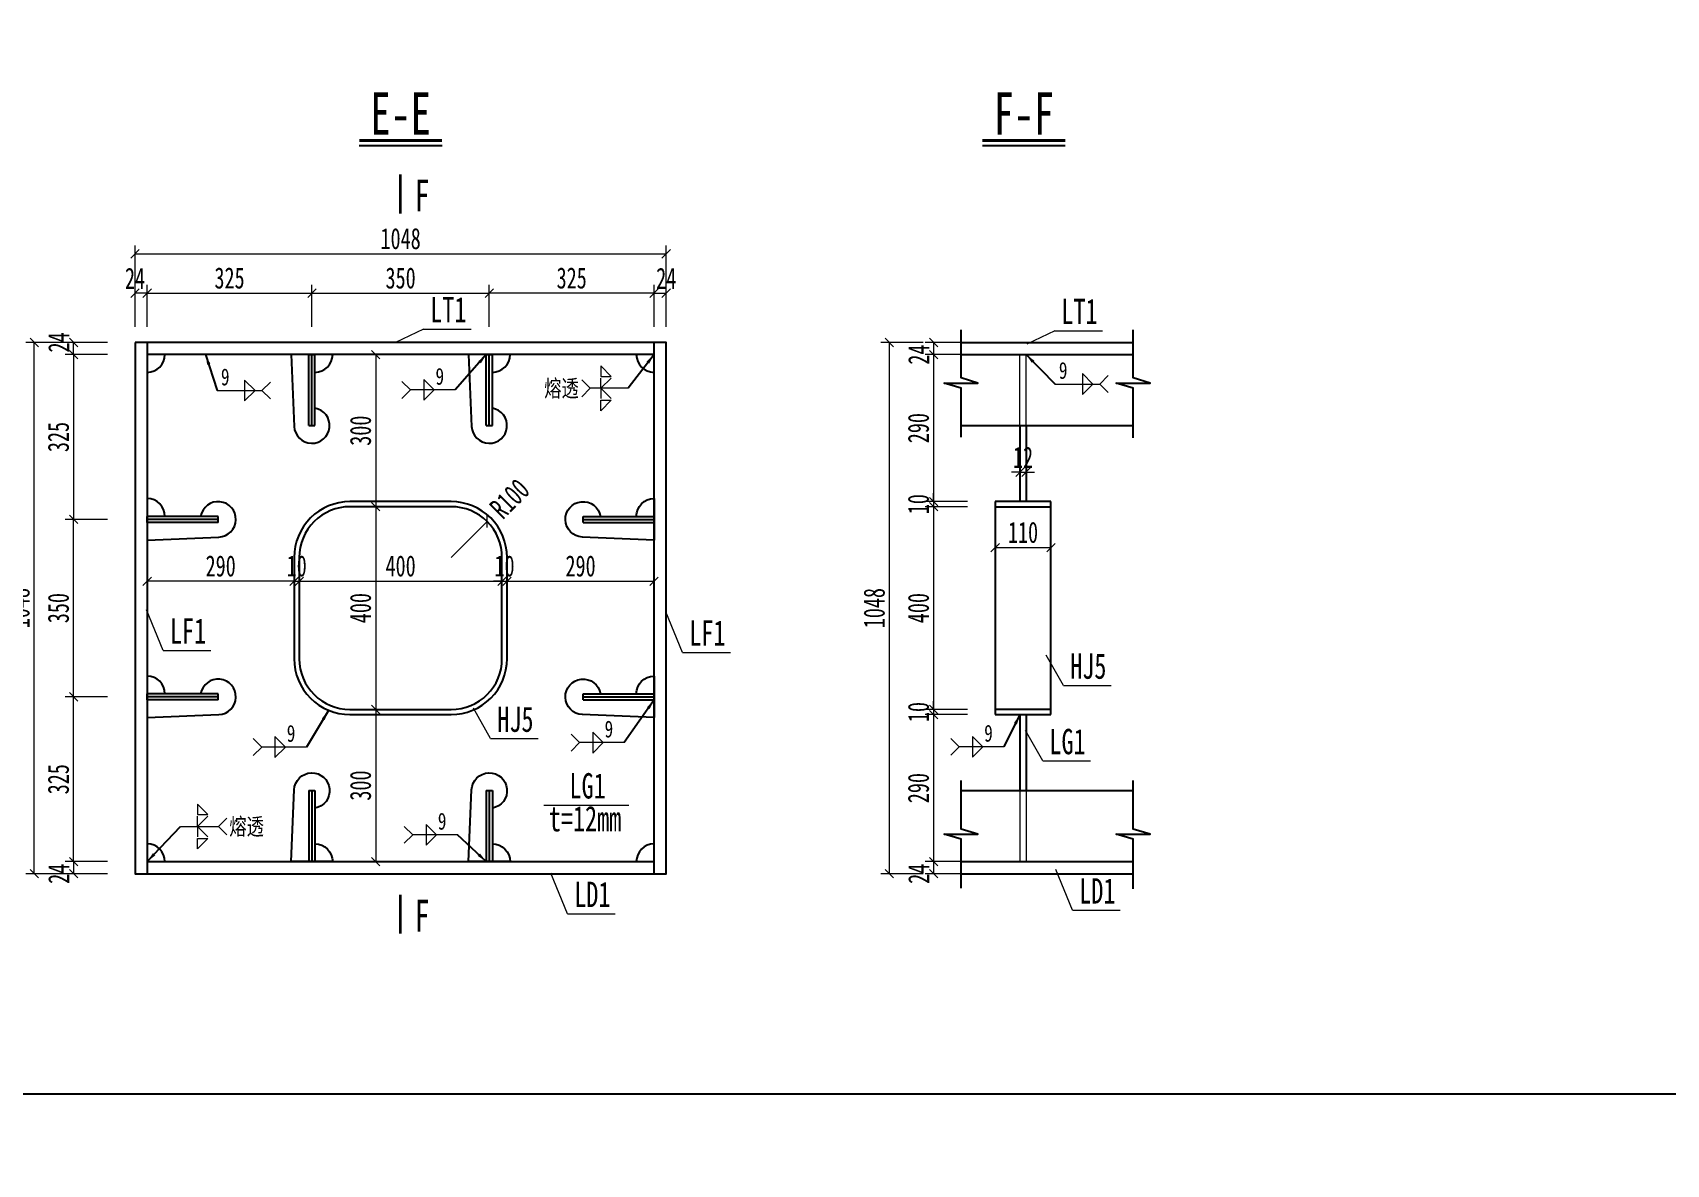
# Model space of a CAD drawing. Header units: millimetres. Extents: x -60009 to 63758, y -2164 to 95433.
# Drawn here: x 8964 to 12187, y 30159 to 32391 of the extents above; entities that cross this region are included whole.
import ezdxf
from ezdxf.enums import TextEntityAlignment as Align

# ---------------------------------------------------------------- set-up
doc = ezdxf.new("R2010")
doc.units = ezdxf.units.MM
doc.linetypes.add('DASHED', pattern=[0.75, 0.5, -0.25])
doc.layers.get('Defpoints').update_dxf_attribs({"color": 8})
for name, color, linetype, lineweight in [('Dim', 4, 'Continuous', 15), ('文字', 7, 'Continuous', 15), ('标注线及字体', 2, 'Continuous', 15), ('粗线', 3, 'Continuous', 35), ('细实线', 4, 'Continuous', 15), ('虚线', 7, 'DASHED', 15), ('钢板粗线', 1, 'Continuous', 25)]:
    doc.layers.add(name, color=color, linetype=linetype, lineweight=lineweight)
doc.layers.add('Text', color=4, linetype='Continuous')
doc.styles.add('111', font='仿宋_GB2312.TTF', dxfattribs={"width": 0.7})
doc.styles.add('BM_Dim', font='仿宋_GB2312.TTF', dxfattribs={"width": 0.85})
doc.styles.add('SMEDI', font='仿宋_GB2312.TTF', dxfattribs={"width": 0.75})
doc.styles.get("Standard").update_dxf_attribs({"font": '仿宋_GB2312.TTF'})
doc.dimstyles.new('200', dxfattribs={"dimscale": 0, "dimtxt": 2.5, "dimasz": 1, "dimexe": 1, "dimexo": 1, "dimgap": 0.6, "dimtad": 1, "dimdec": 0, "dimdsep": 46, "dimtxsty": '111', "dimblk": 'OBLIQUE', "dimcen": 0, "dimclrd": 4, "dimclre": 4, "dimclrt": 4, "dimadec": 1, "dimazin": 2, "dimtfac": 1, "dimtdec": 0, "dimtix": 1, "dimtmove": 2, "dimatfit": 3, "dimfxl": 4, "dimfxlon": 1, "dimtolj": 1, "dimlwd": -1, "dimlwe": -1, "dimarcsym": 0})
doc.dimstyles.new('MSteel_1.0_1.0', dxfattribs={"dimtxt": 3, "dimasz": 1.2, "dimexe": 1, "dimexo": 1, "dimgap": 1, "dimtad": 3, "dimtoh": 1, "dimdec": 0, "dimzin": 0, "dimdsep": 46, "dimtxsty": 'Standard', "dimblk": 'ARCHTICK', "dimcen": 0.09, "dimclrd": 3, "dimclre": 3, "dimadec": 0, "dimazin": 0, "dimtfac": 1, "dimtdec": 4, "dimtofl": 0, "dimtmove": 0, "dimatfit": 3, "dimfxl": 1, "dimtolj": 1, "dimtzin": 0, "dimarcsym": 0})

# ---------------------------------------------------------------- blocks, each defined once
blk = doc.blocks.new('_Oblique')
at = {"color": 0, "linetype": 'ByBlock', "lineweight": -2}
blk.add_line((-0.5, -0.5), (0.5, 0.5), dxfattribs=at)
blk = doc.blocks.new('*D271')
at = {"layer": 'Defpoints', "color": 0, "transparency": 16777216}
for p in [(21100.9, 67033.4), (21986.2, 67032), (21099.3, 66017.4), (21984.6, 66032), (21099.2, 65919.6)]:
    blk.add_point(p, dxfattribs=at)
at = {"layer": '细实线', "color": 4, "transparency": 16777216}
for p, q in [((21099.2, 65986.3), (21099.1, 65903)), ((21984.6, 65984.9), (21984.4, 65901.5))]:
    blk.add_line(p, q, dxfattribs=at)
blk.add_arc((-34515894092.1, -21492456430780), 21492484212182.8, 89.907985640573, 89.907985642933, dxfattribs=at)
at = {"layer": '细实线', "color": 4, "transparency": 16777216, "xscale": 16.66666666666666, "yscale": 16.66666666666666, "zscale": 16.66666666666666}
for p, rotation in [((21099.1, 65919.6), 179.9079856429328), ((21984.4, 65918.2), 359.9079856405726)]:
    blk.add_blockref('_Oblique', p, dxfattribs=dict(at, rotation=rotation))
at = {"layer": '细实线', "color": 4, "transparency": 16777216, "insert": (21541.8, 65948.7), "char_height": 41.67, "attachment_point": 5, "rotation": 359.908, "style": '111'}
blk.add_mtext('885', dxfattribs=at)
blk = doc.blocks.new('*D273')
at = {"layer": 'Defpoints', "color": 0, "transparency": 16777216}
for p in [(21101.2, 67117), (21100.9, 67033.4), (21986.2, 67032), (21099.3, 66017.4), (21984.6, 66032)]:
    blk.add_point(p, dxfattribs=at)
at = {"layer": '细实线', "color": 4, "transparency": 16777216}
for p, q in [((21100.9, 67050.4), (21101.1, 67133.7)), ((21986.3, 67049), (21986.4, 67132.3))]:
    blk.add_line(p, q, dxfattribs=at)
blk.add_arc((-34515894092.1, -21492456430780), 21492484213380.2, 89.907985640573, 89.907985642933, dxfattribs=at)
at = {"layer": '细实线', "color": 4, "transparency": 16777216, "xscale": 16.66666666666666, "yscale": 16.66666666666666, "zscale": 16.66666666666666}
for p, rotation in [((21101.1, 67117), 179.9079856429328), ((21986.4, 67115.6), 359.9079856405726)]:
    blk.add_blockref('_Oblique', p, dxfattribs=dict(at, rotation=rotation))
at = {"layer": '细实线', "color": 4, "transparency": 16777216, "insert": (21543.8, 67146.2), "char_height": 41.67, "attachment_point": 5, "rotation": 359.908, "style": '111'}
blk.add_mtext('885', dxfattribs=at)
blk = doc.blocks.new('12-140加劲 有焊孔')
at = {"layer": '钢板粗线'}
for p, q in [((41, 0), (35, 141.5)), ((-41, 0), (41, 0))]:
    blk.add_line(p, q, dxfattribs=at)
for centre, start, end in [((0, 140), 2.441, 260.1291), ((-6, 0), 90, 180)]:
    blk.add_arc(centre, 35, start, end, dxfattribs=at)
blk = doc.blocks.new('12-140加劲 无焊孔')
at = {"layer": 'Defpoints'}
blk.add_line((0, -140), (0, 0), dxfattribs=at)
at = {"layer": '钢板粗线'}
for p, q in [((-6, 0), (6, 0)), ((-6, -140), (-6, 0)), ((6, -140), (6, 0)), ((-6, -140), (6, -140))]:
    blk.add_line(p, q, dxfattribs=at)
blk = doc.blocks.new('*D871')
at = {"layer": 'Defpoints', "color": 0}
for p in [(9514.9, 31877.1), (9189.9, 31756), (9514.9, 31756)]:
    blk.add_point(p, dxfattribs=at)
at = {"layer": '细实线', "color": 4}
for p, q in [((9189.9, 31810.5), (9189.9, 31893.8)), ((9189.9, 31877.1), (9514.9, 31877.1)), ((9514.9, 31810.5), (9514.9, 31893.8))]:
    blk.add_line(p, q, dxfattribs=at)
at = {"layer": '细实线', "color": 4, "xscale": 16.66666666666666, "yscale": 16.66666666666666, "zscale": 16.66666666666666, "rotation": 180}
blk.add_blockref('_Oblique', (9189.9, 31877.1), dxfattribs=at)
at = {"layer": '细实线', "color": 4, "xscale": 16.66666666666666, "yscale": 16.66666666666666, "zscale": 16.66666666666666}
blk.add_blockref('_Oblique', (9514.9, 31877.1), dxfattribs=at)
at = {"layer": '细实线', "color": 4, "insert": (9352.4, 31906.9), "char_height": 41.67, "attachment_point": 5, "style": '111'}
blk.add_mtext('\\A1;325', dxfattribs=at)
blk = doc.blocks.new('*D872')
at = {"layer": 'Defpoints', "color": 0}
for p in [(9864.9, 31877.1), (9514.9, 31756), (9864.9, 31756)]:
    blk.add_point(p, dxfattribs=at)
at = {"layer": '细实线', "color": 4}
for p, q in [((9514.9, 31810.5), (9514.9, 31893.8)), ((9514.9, 31877.1), (9864.9, 31877.1)), ((9864.9, 31810.5), (9864.9, 31893.8))]:
    blk.add_line(p, q, dxfattribs=at)
at = {"layer": '细实线', "color": 4, "xscale": 16.66666666666666, "yscale": 16.66666666666666, "zscale": 16.66666666666666, "rotation": 180}
blk.add_blockref('_Oblique', (9514.9, 31877.1), dxfattribs=at)
at = {"layer": '细实线', "color": 4, "xscale": 16.66666666666666, "yscale": 16.66666666666666, "zscale": 16.66666666666666}
blk.add_blockref('_Oblique', (9864.9, 31877.1), dxfattribs=at)
at = {"layer": '细实线', "color": 4, "insert": (9689.9, 31906.9), "char_height": 41.67, "attachment_point": 5, "style": '111'}
blk.add_mtext('\\A1;350', dxfattribs=at)
blk = doc.blocks.new('*D873')
at = {"layer": 'Defpoints', "color": 0}
for p in [(9864.9, 31877.1), (9864.9, 31756), (10189.9, 31756)]:
    blk.add_point(p, dxfattribs=at)
at = {"layer": '细实线', "color": 4}
for p, q in [((9864.9, 31810.5), (9864.9, 31893.8)), ((10189.9, 31877.1), (9864.9, 31877.1)), ((10189.9, 31810.5), (10189.9, 31893.8))]:
    blk.add_line(p, q, dxfattribs=at)
at = {"layer": '细实线', "color": 4, "xscale": 16.66666666666666, "yscale": 16.66666666666666, "zscale": 16.66666666666666, "rotation": 180}
blk.add_blockref('_Oblique', (9864.9, 31877.1), dxfattribs=at)
at = {"layer": '细实线', "color": 4, "xscale": 16.66666666666666, "yscale": 16.66666666666666, "zscale": 16.66666666666666}
blk.add_blockref('_Oblique', (10189.9, 31877.1), dxfattribs=at)
at = {"layer": '细实线', "color": 4, "insert": (10027.4, 31906.9), "char_height": 41.67, "attachment_point": 5, "style": '111'}
blk.add_mtext('\\A1;325', dxfattribs=at)
blk = doc.blocks.new('*D874')
at = {"layer": 'Defpoints', "color": 0}
for p in [(10213.9, 31954.8), (9165.9, 31774.2), (10213.9, 31740)]:
    blk.add_point(p, dxfattribs=at)
at = {"layer": '细实线', "color": 4}
for p, q in [((9165.9, 31888.1), (9165.9, 31971.4)), ((10213.9, 31888.1), (10213.9, 31971.4)), ((9165.9, 31954.8), (10213.9, 31954.8))]:
    blk.add_line(p, q, dxfattribs=at)
at = {"layer": '细实线', "color": 4, "xscale": 16.66666666666666, "yscale": 16.66666666666666, "zscale": 16.66666666666666, "rotation": 180}
blk.add_blockref('_Oblique', (9165.9, 31954.8), dxfattribs=at)
at = {"layer": '细实线', "color": 4, "xscale": 16.66666666666666, "yscale": 16.66666666666666, "zscale": 16.66666666666666}
blk.add_blockref('_Oblique', (10213.9, 31954.8), dxfattribs=at)
at = {"layer": '细实线', "color": 4, "insert": (9689.9, 31984.6), "char_height": 41.67, "attachment_point": 5, "style": '111'}
blk.add_mtext('\\A1;1048', dxfattribs=at)
blk = doc.blocks.new('*D875')
at = {"layer": 'Defpoints', "color": 0}
for p in [(9165.9, 31877.1), (9165.9, 31756), (9189.9, 31756)]:
    blk.add_point(p, dxfattribs=at)
at = {"layer": '细实线', "color": 4}
for p, q in [((9165.9, 31810.5), (9165.9, 31893.8)), ((9189.9, 31877.1), (9165.9, 31877.1)), ((9189.9, 31810.5), (9189.9, 31893.8))]:
    blk.add_line(p, q, dxfattribs=at)
at = {"layer": '细实线', "color": 4, "xscale": 16.66666666666666, "yscale": 16.66666666666666, "zscale": 16.66666666666666, "rotation": 180}
blk.add_blockref('_Oblique', (9165.9, 31877.1), dxfattribs=at)
at = {"layer": '细实线', "color": 4, "xscale": 16.66666666666666, "yscale": 16.66666666666666, "zscale": 16.66666666666666}
blk.add_blockref('_Oblique', (9189.9, 31877.1), dxfattribs=at)
at = {"layer": '细实线', "color": 4, "insert": (9165.9, 31906.5), "char_height": 41.67, "attachment_point": 5, "style": '111'}
blk.add_mtext('\\A1;24', dxfattribs=at)
blk = doc.blocks.new('*D876')
at = {"layer": 'Defpoints', "color": 0}
for p in [(10213.9, 31877.1), (10189.9, 31756), (10213.9, 31756)]:
    blk.add_point(p, dxfattribs=at)
at = {"layer": '细实线', "color": 4}
for p, q in [((10189.9, 31810.5), (10189.9, 31893.8)), ((10189.9, 31877.1), (10213.9, 31877.1)), ((10213.9, 31810.5), (10213.9, 31893.8))]:
    blk.add_line(p, q, dxfattribs=at)
at = {"layer": '细实线', "color": 4, "xscale": 16.66666666666666, "yscale": 16.66666666666666, "zscale": 16.66666666666666, "rotation": 180}
blk.add_blockref('_Oblique', (10189.9, 31877.1), dxfattribs=at)
at = {"layer": '细实线', "color": 4, "xscale": 16.66666666666666, "yscale": 16.66666666666666, "zscale": 16.66666666666666}
blk.add_blockref('_Oblique', (10213.9, 31877.1), dxfattribs=at)
at = {"layer": '细实线', "color": 4, "insert": (10213.9, 31906.5), "char_height": 41.67, "attachment_point": 5, "style": '111'}
blk.add_mtext('\\A1;24', dxfattribs=at)
blk = doc.blocks.new('*D877')
at = {"layer": 'Defpoints', "color": 0}
for p in [(9044.7, 31081), (9189.9, 31081), (9165.9, 30756)]:
    blk.add_point(p, dxfattribs=at)
at = {"layer": '细实线', "color": 4}
for p, q in [((9111.4, 31081), (9028.1, 31081)), ((9044.7, 30756), (9044.7, 31081)), ((9111.4, 30756), (9028.1, 30756))]:
    blk.add_line(p, q, dxfattribs=at)
at = {"layer": '细实线', "color": 4, "xscale": 16.66666666666666, "yscale": 16.66666666666666, "zscale": 16.66666666666666}
for p, rotation in [((9044.7, 31081), 90), ((9044.7, 30756), 270)]:
    blk.add_blockref('_Oblique', p, dxfattribs=dict(at, rotation=rotation))
at = {"layer": '细实线', "color": 4, "insert": (9014.9, 30918.5), "char_height": 41.67, "attachment_point": 5, "rotation": 90, "style": '111'}
blk.add_mtext('\\A1;325', dxfattribs=at)
blk = doc.blocks.new('*D878')
at = {"layer": 'Defpoints', "color": 0}
for p in [(9044.7, 31431), (9189.9, 31431), (9189.9, 31081)]:
    blk.add_point(p, dxfattribs=at)
at = {"layer": '细实线', "color": 4}
for p, q in [((9111.4, 31431), (9028.1, 31431)), ((9044.7, 31081), (9044.7, 31431)), ((9111.4, 31081), (9028.1, 31081))]:
    blk.add_line(p, q, dxfattribs=at)
at = {"layer": '细实线', "color": 4, "xscale": 16.66666666666666, "yscale": 16.66666666666666, "zscale": 16.66666666666666}
for p, rotation in [((9044.7, 31431), 90), ((9044.7, 31081), 270)]:
    blk.add_blockref('_Oblique', p, dxfattribs=dict(at, rotation=rotation))
at = {"layer": '细实线', "color": 4, "insert": (9014.9, 31256), "char_height": 41.67, "attachment_point": 5, "rotation": 90, "style": '111'}
blk.add_mtext('\\A1;350', dxfattribs=at)
blk = doc.blocks.new('*D879')
at = {"layer": 'Defpoints', "color": 0}
for p in [(9165.9, 31756), (9044.7, 31431), (9189.9, 31431)]:
    blk.add_point(p, dxfattribs=at)
at = {"layer": '细实线', "color": 4}
for p, q in [((9111.4, 31756), (9028.1, 31756)), ((9044.7, 31756), (9044.7, 31431)), ((9111.4, 31431), (9028.1, 31431))]:
    blk.add_line(p, q, dxfattribs=at)
at = {"layer": '细实线', "color": 4, "xscale": 16.66666666666666, "yscale": 16.66666666666666, "zscale": 16.66666666666666}
for p, rotation in [((9044.7, 31756), 90), ((9044.7, 31431), 270)]:
    blk.add_blockref('_Oblique', p, dxfattribs=dict(at, rotation=rotation))
at = {"layer": '细实线', "color": 4, "insert": (9014.9, 31593.5), "char_height": 41.67, "attachment_point": 5, "rotation": 90, "style": '111'}
blk.add_mtext('\\A1;325', dxfattribs=at)
blk = doc.blocks.new('*D880')
at = {"layer": 'Defpoints', "color": 0}
for p in [(8967.1, 31780), (9181.9, 31780), (9147.7, 30732)]:
    blk.add_point(p, dxfattribs=at)
at = {"layer": '细实线', "color": 4}
for p, q in [((9033.8, 31780), (8950.5, 31780)), ((8967.1, 30732), (8967.1, 31780)), ((9033.8, 30732), (8950.5, 30732))]:
    blk.add_line(p, q, dxfattribs=at)
at = {"layer": '细实线', "color": 4, "xscale": 16.66666666666666, "yscale": 16.66666666666666, "zscale": 16.66666666666666}
for p, rotation in [((8967.1, 31780), 90), ((8967.1, 30732), 270)]:
    blk.add_blockref('_Oblique', p, dxfattribs=dict(at, rotation=rotation))
at = {"layer": '细实线', "color": 4, "insert": (8937.3, 31256), "char_height": 41.67, "attachment_point": 5, "rotation": 90, "style": '111'}
blk.add_mtext('\\A1;1048', dxfattribs=at)
blk = doc.blocks.new('*D881')
at = {"layer": 'Defpoints', "color": 0}
for p in [(9165.9, 30756), (9044.7, 30732), (9165.9, 30732)]:
    blk.add_point(p, dxfattribs=at)
at = {"layer": '细实线', "color": 4}
for p, q in [((9111.4, 30756), (9028.1, 30756)), ((9044.7, 30756), (9044.7, 30732)), ((9111.4, 30732), (9028.1, 30732))]:
    blk.add_line(p, q, dxfattribs=at)
at = {"layer": '细实线', "color": 4, "xscale": 16.66666666666666, "yscale": 16.66666666666666, "zscale": 16.66666666666666}
for p, rotation in [((9044.7, 30756), 90), ((9044.7, 30732), 270)]:
    blk.add_blockref('_Oblique', p, dxfattribs=dict(at, rotation=rotation))
at = {"layer": '细实线', "color": 4, "insert": (9015.4, 30732), "char_height": 41.67, "attachment_point": 5, "rotation": 90, "style": '111'}
blk.add_mtext('\\A1;24', dxfattribs=at)
blk = doc.blocks.new('*D882')
at = {"layer": 'Defpoints', "color": 0}
for p in [(9044.7, 31780), (9165.9, 31780), (9165.9, 31756)]:
    blk.add_point(p, dxfattribs=at)
at = {"layer": '细实线', "color": 4}
for p, q in [((9111.4, 31780), (9028.1, 31780)), ((9044.7, 31756), (9044.7, 31780)), ((9111.4, 31756), (9028.1, 31756))]:
    blk.add_line(p, q, dxfattribs=at)
at = {"layer": '细实线', "color": 4, "xscale": 16.66666666666666, "yscale": 16.66666666666666, "zscale": 16.66666666666666}
for p, rotation in [((9044.7, 31780), 90), ((9044.7, 31756), 270)]:
    blk.add_blockref('_Oblique', p, dxfattribs=dict(at, rotation=rotation))
at = {"layer": '细实线', "color": 4, "insert": (9015.4, 31780), "char_height": 41.67, "attachment_point": 5, "rotation": 90, "style": '111'}
blk.add_mtext('\\A1;24', dxfattribs=at)
blk = doc.blocks.new('*D883')
at = {"layer": 'Defpoints', "color": 0}
for p in [(9672.9, 31756), (9640.7, 31456), (9666.2, 31456)]:
    blk.add_point(p, dxfattribs=at)
at = {"layer": '细实线', "color": 4}
for p, q in [((9656.2, 31756), (9624, 31756)), ((9640.7, 31756), (9640.7, 31456)), ((9649.5, 31456), (9624, 31456))]:
    blk.add_line(p, q, dxfattribs=at)
at = {"layer": '细实线', "color": 4, "xscale": 16.66666666666666, "yscale": 16.66666666666666, "zscale": 16.66666666666666}
for p, rotation in [((9640.7, 31756), 90), ((9640.7, 31456), 270)]:
    blk.add_blockref('_Oblique', p, dxfattribs=dict(at, rotation=rotation))
at = {"layer": '细实线', "color": 4, "insert": (9610.9, 31606), "char_height": 41.67, "attachment_point": 5, "rotation": 90, "style": '111'}
blk.add_mtext('\\A1;300', dxfattribs=at)
blk = doc.blocks.new('*D884')
at = {"layer": 'Defpoints', "color": 0}
for p in [(9672.9, 31456), (9640.7, 31056), (9666.2, 31056)]:
    blk.add_point(p, dxfattribs=at)
at = {"layer": '细实线', "color": 4}
for p, q in [((9656.2, 31456), (9624, 31456)), ((9640.7, 31456), (9640.7, 31056)), ((9649.5, 31056), (9624, 31056))]:
    blk.add_line(p, q, dxfattribs=at)
at = {"layer": '细实线', "color": 4, "xscale": 16.66666666666666, "yscale": 16.66666666666666, "zscale": 16.66666666666666}
for p, rotation in [((9640.7, 31456), 90), ((9640.7, 31056), 270)]:
    blk.add_blockref('_Oblique', p, dxfattribs=dict(at, rotation=rotation))
at = {"layer": '细实线', "color": 4, "insert": (9610.9, 31256), "char_height": 41.67, "attachment_point": 5, "rotation": 90, "style": '111'}
blk.add_mtext('\\A1;400', dxfattribs=at)
blk = doc.blocks.new('*D885')
at = {"layer": 'Defpoints', "color": 0}
for p in [(9672.9, 31056), (9640.7, 30756), (9666.2, 30756)]:
    blk.add_point(p, dxfattribs=at)
at = {"layer": '细实线', "color": 4}
for p, q in [((9656.2, 31056), (9624, 31056)), ((9640.7, 31056), (9640.7, 30756)), ((9649.5, 30756), (9624, 30756))]:
    blk.add_line(p, q, dxfattribs=at)
at = {"layer": '细实线', "color": 4, "xscale": 16.66666666666666, "yscale": 16.66666666666666, "zscale": 16.66666666666666}
for p, rotation in [((9640.7, 31056), 90), ((9640.7, 30756), 270)]:
    blk.add_blockref('_Oblique', p, dxfattribs=dict(at, rotation=rotation))
at = {"layer": '细实线', "color": 4, "insert": (9610.9, 30906), "char_height": 41.67, "attachment_point": 5, "rotation": 90, "style": '111'}
blk.add_mtext('\\A1;300', dxfattribs=at)
blk = doc.blocks.new('*D886')
at = {"layer": 'Defpoints', "color": 0}
for p in [(9899.9, 31309), (9889.9, 31256), (9899.9, 31256)]:
    blk.add_point(p, dxfattribs=at)
at = {"layer": '细实线', "color": 4}
for p, q in [((9889.9, 31309), (9873.2, 31309)), ((9889.9, 31272.6), (9889.9, 31325.7)), ((9889.9, 31309), (9899.9, 31309)), ((9899.9, 31272.6), (9899.9, 31325.7)), ((9899.9, 31309), (9916.6, 31309))]:
    blk.add_line(p, q, dxfattribs=at)
at = {"layer": '细实线', "color": 4, "xscale": 16.66666666666666, "yscale": 16.66666666666666, "zscale": 16.66666666666666}
blk.add_blockref('_Oblique', (9889.9, 31309), dxfattribs=at)
at = {"layer": '细实线', "color": 4, "xscale": 16.66666666666666, "yscale": 16.66666666666666, "zscale": 16.66666666666666, "rotation": 180}
blk.add_blockref('_Oblique', (9899.9, 31309), dxfattribs=at)
at = {"layer": '细实线', "color": 4, "insert": (9894.9, 31338.9), "char_height": 41.67, "attachment_point": 5, "style": '111'}
blk.add_mtext('\\A1;10', dxfattribs=at)
blk = doc.blocks.new('*D887')
at = {"layer": 'Defpoints', "color": 0}
for p in [(10189.9, 31309), (9899.9, 31256), (10189.9, 31256)]:
    blk.add_point(p, dxfattribs=at)
at = {"layer": '细实线', "color": 4}
for p, q in [((9899.9, 31272.6), (9899.9, 31325.7)), ((9899.9, 31309), (10189.9, 31309)), ((10189.9, 31272.6), (10189.9, 31325.7))]:
    blk.add_line(p, q, dxfattribs=at)
at = {"layer": '细实线', "color": 4, "xscale": 16.66666666666666, "yscale": 16.66666666666666, "zscale": 16.66666666666666, "rotation": 180}
blk.add_blockref('_Oblique', (9899.9, 31309), dxfattribs=at)
at = {"layer": '细实线', "color": 4, "xscale": 16.66666666666666, "yscale": 16.66666666666666, "zscale": 16.66666666666666}
blk.add_blockref('_Oblique', (10189.9, 31309), dxfattribs=at)
at = {"layer": '细实线', "color": 4, "insert": (10044.9, 31338.9), "char_height": 41.67, "attachment_point": 5, "style": '111'}
blk.add_mtext('\\A1;290', dxfattribs=at)
blk = doc.blocks.new('*D888')
at = {"layer": 'Defpoints', "color": 0}
for p in [(9889.9, 31309), (9489.9, 31256), (9889.9, 31256)]:
    blk.add_point(p, dxfattribs=at)
at = {"layer": '细实线', "color": 4}
for p, q in [((9489.9, 31272.6), (9489.9, 31325.7)), ((9489.9, 31309), (9889.9, 31309)), ((9889.9, 31272.6), (9889.9, 31325.7))]:
    blk.add_line(p, q, dxfattribs=at)
at = {"layer": '细实线', "color": 4, "xscale": 16.66666666666666, "yscale": 16.66666666666666, "zscale": 16.66666666666666, "rotation": 180}
blk.add_blockref('_Oblique', (9489.9, 31309), dxfattribs=at)
at = {"layer": '细实线', "color": 4, "xscale": 16.66666666666666, "yscale": 16.66666666666666, "zscale": 16.66666666666666}
blk.add_blockref('_Oblique', (9889.9, 31309), dxfattribs=at)
at = {"layer": '细实线', "color": 4, "insert": (9689.9, 31338.9), "char_height": 41.67, "attachment_point": 5, "style": '111'}
blk.add_mtext('\\A1;400', dxfattribs=at)
blk = doc.blocks.new('*D889')
at = {"layer": 'Defpoints', "color": 0}
for p in [(9489.9, 31309), (9479.9, 31256), (9489.9, 31256)]:
    blk.add_point(p, dxfattribs=at)
at = {"layer": '细实线', "color": 4}
for p, q in [((9479.9, 31309), (9463.2, 31309)), ((9479.9, 31272.6), (9479.9, 31325.7)), ((9479.9, 31309), (9489.9, 31309)), ((9489.9, 31272.6), (9489.9, 31325.7)), ((9489.9, 31309), (9506.6, 31309))]:
    blk.add_line(p, q, dxfattribs=at)
at = {"layer": '细实线', "color": 4, "xscale": 16.66666666666666, "yscale": 16.66666666666666, "zscale": 16.66666666666666}
blk.add_blockref('_Oblique', (9479.9, 31309), dxfattribs=at)
at = {"layer": '细实线', "color": 4, "xscale": 16.66666666666666, "yscale": 16.66666666666666, "zscale": 16.66666666666666, "rotation": 180}
blk.add_blockref('_Oblique', (9489.9, 31309), dxfattribs=at)
at = {"layer": '细实线', "color": 4, "insert": (9484.9, 31338.9), "char_height": 41.67, "attachment_point": 5, "style": '111'}
blk.add_mtext('\\A1;10', dxfattribs=at)
blk = doc.blocks.new('*D890')
at = {"layer": 'Defpoints', "color": 0}
for p in [(9189.9, 31309), (9189.9, 31256), (9479.9, 31256)]:
    blk.add_point(p, dxfattribs=at)
at = {"layer": '细实线', "color": 4}
for p, q in [((9189.9, 31272.6), (9189.9, 31325.7)), ((9479.9, 31309), (9189.9, 31309)), ((9479.9, 31272.6), (9479.9, 31325.7))]:
    blk.add_line(p, q, dxfattribs=at)
at = {"layer": '细实线', "color": 4, "xscale": 16.66666666666666, "yscale": 16.66666666666666, "zscale": 16.66666666666666, "rotation": 180}
blk.add_blockref('_Oblique', (9189.9, 31309), dxfattribs=at)
at = {"layer": '细实线', "color": 4, "xscale": 16.66666666666666, "yscale": 16.66666666666666, "zscale": 16.66666666666666}
blk.add_blockref('_Oblique', (9479.9, 31309), dxfattribs=at)
at = {"layer": '细实线', "color": 4, "insert": (9334.9, 31338.9), "char_height": 41.67, "attachment_point": 5, "style": '111'}
blk.add_mtext('\\A1;290', dxfattribs=at)
blk = doc.blocks.new('*D891')
at = {"layer": 'Defpoints', "color": 0}
for p in [(9860.4, 31426.9), (9789.9, 31356)]:
    blk.add_point(p, dxfattribs=at)
at = {"layer": '细实线', "color": 4}
for p, q in [((9860.4, 31426.9), (9789.9, 31356)), ((9789.9, 31356), (9860.4, 31426.9))]:
    blk.add_line(p, q, dxfattribs=at)
at = {"layer": '细实线', "color": 4, "xscale": 16.66666666666666, "yscale": 16.66666666666666, "zscale": 16.66666666666666, "rotation": 45.17574889308564}
blk.add_blockref('_Oblique', (9860.4, 31426.9), dxfattribs=at)
at = {"layer": '细实线', "color": 4, "insert": (9905, 31471.7), "char_height": 41.67, "attachment_point": 5, "rotation": 45.1757, "style": '111'}
blk.add_mtext('\\A1;R100', dxfattribs=at)
blk = doc.blocks.new('*D892')
at = {"layer": 'Defpoints', "color": 0}
for p in [(10923.8, 31524.1), (10911.8, 31498.8), (10923.8, 31498.8)]:
    blk.add_point(p, dxfattribs=at)
at = {"layer": '细实线', "color": 4}
for p, q in [((10911.8, 31524.1), (10895.2, 31524.1)), ((10911.8, 31515.5), (10911.8, 31540.8)), ((10911.8, 31524.1), (10923.8, 31524.1)), ((10923.8, 31515.5), (10923.8, 31540.8)), ((10923.8, 31524.1), (10940.5, 31524.1))]:
    blk.add_line(p, q, dxfattribs=at)
at = {"layer": '细实线', "color": 4, "xscale": 16.66666666666666, "yscale": 16.66666666666666, "zscale": 16.66666666666666}
blk.add_blockref('_Oblique', (10911.8, 31524.1), dxfattribs=at)
at = {"layer": '细实线', "color": 4, "xscale": 16.66666666666666, "yscale": 16.66666666666666, "zscale": 16.66666666666666, "rotation": 180}
blk.add_blockref('_Oblique', (10923.8, 31524.1), dxfattribs=at)
at = {"layer": '细实线', "color": 4, "insert": (10917.8, 31553.5), "char_height": 41.67, "attachment_point": 5, "style": '111'}
blk.add_mtext('\\A1;12', dxfattribs=at)
blk = doc.blocks.new('*D893')
at = {"layer": 'Defpoints', "color": 0}
for p in [(10862.8, 31445.8), (10972.8, 31445.8), (10972.8, 31375.4)]:
    blk.add_point(p, dxfattribs=at)
at = {"layer": '细实线', "color": 4}
for p, q in [((10862.8, 31429.1), (10862.8, 31358.7)), ((10972.8, 31429.1), (10972.8, 31358.7)), ((10862.8, 31375.4), (10972.8, 31375.4))]:
    blk.add_line(p, q, dxfattribs=at)
at = {"layer": '细实线', "color": 4, "xscale": 16.66666666666666, "yscale": 16.66666666666666, "zscale": 16.66666666666666, "rotation": 180}
blk.add_blockref('_Oblique', (10862.8, 31375.4), dxfattribs=at)
at = {"layer": '细实线', "color": 4, "xscale": 16.66666666666666, "yscale": 16.66666666666666, "zscale": 16.66666666666666}
blk.add_blockref('_Oblique', (10972.8, 31375.4), dxfattribs=at)
at = {"layer": '细实线', "color": 4, "insert": (10917.8, 31405.2), "char_height": 41.67, "attachment_point": 5, "style": '111'}
blk.add_mtext('\\A1;110', dxfattribs=at)
blk = doc.blocks.new('*D894')
at = {"layer": 'Defpoints', "color": 0}
for p in [(10832.4, 31780), (10741.4, 31756), (10839.2, 31756)]:
    blk.add_point(p, dxfattribs=at)
at = {"layer": '细实线', "color": 4}
for p, q in [((10808, 31780), (10724.7, 31780)), ((10741.4, 31780), (10741.4, 31756)), ((10808, 31756), (10724.7, 31756))]:
    blk.add_line(p, q, dxfattribs=at)
at = {"layer": '细实线', "color": 4, "xscale": 16.66666666666666, "yscale": 16.66666666666666, "zscale": 16.66666666666666}
for p, rotation in [((10741.4, 31780), 90), ((10741.4, 31756), 270)]:
    blk.add_blockref('_Oblique', p, dxfattribs=dict(at, rotation=rotation))
at = {"layer": '细实线', "color": 4, "insert": (10712, 31756), "char_height": 41.67, "attachment_point": 5, "rotation": 90, "style": '111'}
blk.add_mtext('\\A1;24', dxfattribs=at)
blk = doc.blocks.new('*D895')
at = {"layer": 'Defpoints', "color": 0}
for p in [(10842.6, 31756), (10741.4, 31466), (10862.8, 31466)]:
    blk.add_point(p, dxfattribs=at)
at = {"layer": '细实线', "color": 4}
for p, q in [((10808, 31756), (10724.7, 31756)), ((10741.4, 31756), (10741.4, 31466)), ((10808, 31466), (10724.7, 31466))]:
    blk.add_line(p, q, dxfattribs=at)
at = {"layer": '细实线', "color": 4, "xscale": 16.66666666666666, "yscale": 16.66666666666666, "zscale": 16.66666666666666}
for p, rotation in [((10741.4, 31756), 90), ((10741.4, 31466), 270)]:
    blk.add_blockref('_Oblique', p, dxfattribs=dict(at, rotation=rotation))
at = {"layer": '细实线', "color": 4, "insert": (10711.6, 31611), "char_height": 41.67, "attachment_point": 5, "rotation": 90, "style": '111'}
blk.add_mtext('\\A1;290', dxfattribs=at)
blk = doc.blocks.new('*D896')
at = {"layer": 'Defpoints', "color": 0}
for p in [(10862.8, 31456), (10741.4, 31056), (10862.8, 31056)]:
    blk.add_point(p, dxfattribs=at)
at = {"layer": '细实线', "color": 4}
for p, q in [((10808, 31456), (10724.7, 31456)), ((10741.4, 31456), (10741.4, 31056)), ((10808, 31056), (10724.7, 31056))]:
    blk.add_line(p, q, dxfattribs=at)
at = {"layer": '细实线', "color": 4, "xscale": 16.66666666666666, "yscale": 16.66666666666666, "zscale": 16.66666666666666}
for p, rotation in [((10741.4, 31456), 90), ((10741.4, 31056), 270)]:
    blk.add_blockref('_Oblique', p, dxfattribs=dict(at, rotation=rotation))
at = {"layer": '细实线', "color": 4, "insert": (10711.6, 31256), "char_height": 41.67, "attachment_point": 5, "rotation": 90, "style": '111'}
blk.add_mtext('\\A1;400', dxfattribs=at)
blk = doc.blocks.new('*D897')
at = {"layer": 'Defpoints', "color": 0}
for p in [(10862.8, 31046), (10741.4, 30756), (10829.9, 30756)]:
    blk.add_point(p, dxfattribs=at)
at = {"layer": '细实线', "color": 4}
for p, q in [((10808, 31046), (10724.7, 31046)), ((10741.4, 31046), (10741.4, 30756)), ((10808, 30756), (10724.7, 30756))]:
    blk.add_line(p, q, dxfattribs=at)
at = {"layer": '细实线', "color": 4, "xscale": 16.66666666666666, "yscale": 16.66666666666666, "zscale": 16.66666666666666}
for p, rotation in [((10741.4, 31046), 90), ((10741.4, 30756), 270)]:
    blk.add_blockref('_Oblique', p, dxfattribs=dict(at, rotation=rotation))
at = {"layer": '细实线', "color": 4, "insert": (10711.6, 30901), "char_height": 41.67, "attachment_point": 5, "rotation": 90, "style": '111'}
blk.add_mtext('\\A1;290', dxfattribs=at)
blk = doc.blocks.new('*D898')
at = {"layer": 'Defpoints', "color": 0}
for p in [(10741.4, 31046), (10862.8, 31056), (10862.8, 31046)]:
    blk.add_point(p, dxfattribs=at)
at = {"layer": '细实线', "color": 4}
for p, q in [((10741.4, 31056), (10741.4, 31072.6)), ((10808, 31056), (10724.7, 31056)), ((10808, 31046), (10724.7, 31046)), ((10741.4, 31056), (10741.4, 31046)), ((10741.4, 31046), (10741.4, 31029.3))]:
    blk.add_line(p, q, dxfattribs=at)
at = {"layer": '细实线', "color": 4, "xscale": 16.66666666666666, "yscale": 16.66666666666666, "zscale": 16.66666666666666}
for p, rotation in [((10741.4, 31056), 270), ((10741.4, 31046), 90)]:
    blk.add_blockref('_Oblique', p, dxfattribs=dict(at, rotation=rotation))
at = {"layer": '细实线', "color": 4, "insert": (10711.6, 31051), "char_height": 41.67, "attachment_point": 5, "rotation": 90, "style": '111'}
blk.add_mtext('\\A1;10', dxfattribs=at)
blk = doc.blocks.new('*D899')
at = {"layer": 'Defpoints', "color": 0}
for p in [(10741.4, 31456), (10862.8, 31466), (10862.8, 31456)]:
    blk.add_point(p, dxfattribs=at)
at = {"layer": '细实线', "color": 4}
for p, q in [((10808, 31466), (10724.7, 31466)), ((10808, 31456), (10724.7, 31456)), ((10741.4, 31466), (10741.4, 31482.6)), ((10741.4, 31466), (10741.4, 31456)), ((10741.4, 31456), (10741.4, 31439.3))]:
    blk.add_line(p, q, dxfattribs=at)
at = {"layer": '细实线', "color": 4, "xscale": 16.66666666666666, "yscale": 16.66666666666666, "zscale": 16.66666666666666}
for p, rotation in [((10741.4, 31466), 270), ((10741.4, 31456), 90)]:
    blk.add_blockref('_Oblique', p, dxfattribs=dict(at, rotation=rotation))
at = {"layer": '细实线', "color": 4, "insert": (10711.6, 31461), "char_height": 41.67, "attachment_point": 5, "rotation": 90, "style": '111'}
blk.add_mtext('\\A1;10', dxfattribs=at)
blk = doc.blocks.new('*D900')
at = {"layer": 'Defpoints', "color": 0}
for p in [(10862.5, 30756), (10741.4, 30732), (10862.5, 30732)]:
    blk.add_point(p, dxfattribs=at)
at = {"layer": '细实线', "color": 4}
for p, q in [((10808, 30756), (10724.7, 30756)), ((10741.4, 30756), (10741.4, 30732)), ((10808, 30732), (10724.7, 30732))]:
    blk.add_line(p, q, dxfattribs=at)
at = {"layer": '细实线', "color": 4, "xscale": 16.66666666666666, "yscale": 16.66666666666666, "zscale": 16.66666666666666}
for p, rotation in [((10741.4, 30756), 90), ((10741.4, 30732), 270)]:
    blk.add_blockref('_Oblique', p, dxfattribs=dict(at, rotation=rotation))
at = {"layer": '细实线', "color": 4, "insert": (10712, 30732), "char_height": 41.67, "attachment_point": 5, "rotation": 90, "style": '111'}
blk.add_mtext('\\A1;24', dxfattribs=at)
blk = doc.blocks.new('*D901')
at = {"layer": 'Defpoints', "color": 0}
for p in [(10654.2, 31780), (10830.4, 31780), (10830.4, 30732)]:
    blk.add_point(p, dxfattribs=at)
at = {"layer": '细实线', "color": 4}
for p, q in [((10720.8, 31780), (10637.5, 31780)), ((10654.2, 30732), (10654.2, 31780)), ((10720.8, 30732), (10637.5, 30732))]:
    blk.add_line(p, q, dxfattribs=at)
at = {"layer": '细实线', "color": 4, "xscale": 16.66666666666666, "yscale": 16.66666666666666, "zscale": 16.66666666666666}
for p, rotation in [((10654.2, 31780), 90), ((10654.2, 30732), 270)]:
    blk.add_blockref('_Oblique', p, dxfattribs=dict(at, rotation=rotation))
at = {"layer": '细实线', "color": 4, "insert": (10624.4, 31256), "char_height": 41.67, "attachment_point": 5, "rotation": 90, "style": '111'}
blk.add_mtext('\\A1;1048', dxfattribs=at)
blk = doc.blocks.new('_ArchTick')
at = {"color": 0, "linetype": 'ByBlock', "const_width": 0.15}
blk.add_lwpolyline([(-0.5, -0.5), (0.5, 0.5)], dxfattribs=at)
blk = doc.blocks.new('角焊缝1')
at = {"layer": 'Dim'}
blk.add_line((-3101.17, 370.22), (-3106.48, 370.22), dxfattribs=at)
blk.add_lwpolyline([(-3104.91, 371.45), (-3104.91, 368.99), (-3103.68, 370.22)], close=True, dxfattribs=at)
blk.add_lwpolyline([(-3107.48, 369.22), (-3106.48, 370.22), (-3107.48, 371.22)], dxfattribs=at)
blk = doc.blocks.new('角焊缝2')
at = {"layer": 'Dim'}
blk.add_line((-3138.01, 370.22), (-3132.7, 370.22), dxfattribs=at)
blk.add_lwpolyline([(-3134.75, 371.45), (-3134.75, 368.99), (-3133.52, 370.22)], close=True, dxfattribs=at)
blk.add_lwpolyline([(-3131.7, 369.22), (-3132.7, 370.22), (-3131.7, 371.22)], dxfattribs=at)
blk = doc.blocks.new('全融透2')
at = {"layer": 'Dim'}
blk.add_line((0, 0), (-4.48, 0), dxfattribs=at)
for points in [[(-3.23, 2.65), (-3.23, 1.41), (-2, 1.41)], [(-3.23, -2.65), (-3.23, -1.41), (-2, -1.41)]]:
    blk.add_lwpolyline(points, close=True, dxfattribs=at)
for points in [[(-5.48, 1), (-4.48, 0), (-5.48, -1)], [(-2, 1.21), (-3.23, 0), (-3.23, 1.21)], [(-2, -1.21), (-3.23, 0), (-3.23, -1.21)]]:
    blk.add_lwpolyline(points, dxfattribs=at)
at = {"layer": 'Text', "style": 'SMEDI', "width": 0.75}
blk.add_text('熔透', height=2, dxfattribs=at).set_placement((-9.92, 0), align=Align.MIDDLE_LEFT)
blk = doc.blocks.new('全融透1')
at = {"layer": 'Dim'}
blk.add_line((0, 0), (4.48, 0), dxfattribs=at)
for points in [[(2, 2.65), (2, 1.41), (3.23, 1.41)], [(2, -2.65), (2, -1.41), (3.23, -1.41)]]:
    blk.add_lwpolyline(points, close=True, dxfattribs=at)
for points in [[(3.23, 1.21), (2, 0), (2, 1.21)], [(3.23, -1.21), (2, 0), (2, -1.21)], [(5.48, 1), (4.48, 0), (5.48, -1)]]:
    blk.add_lwpolyline(points, dxfattribs=at)
at = {"layer": 'Text', "style": 'SMEDI', "width": 0.75}
blk.add_text('熔透', height=2, dxfattribs=at).set_placement((5.77, 0), align=Align.MIDDLE_LEFT)

msp = doc.modelspace()

# ---------------------------------------------------------------- linework, layer by layer
for p, q in [((9608.2, 32168.3), (9771.6, 32168.3)), ((10837.8, 32168.3), (11001.2, 32168.3))]:
    msp.add_line(p, q)
at = {"const_width": 6}
for points in [[(9608.2, 32178.3), (9771.6, 32178.3)], [(10837.8, 32178.3), (11001.2, 32178.3)]]:
    msp.add_lwpolyline(points, dxfattribs=at)
for points in [[(10795.5, 31593.2), (10795.5, 31689.9), (10762.2, 31699.9), (10828.8, 31699.9), (10795.5, 31709.9), (10795.5, 31723.2), (10795.5, 31805.2)], [(11135.1, 31591.9), (11135.1, 31689.9), (11101.7, 31699.9), (11168.4, 31699.9), (11135.1, 31709.9), (11135.1, 31723.2), (11135.1, 31805.2)], [(10795.5, 30703.7), (10795.5, 30800.3), (10762.2, 30810.3), (10828.8, 30810.3), (10795.5, 30820.3), (10795.5, 30833.7), (10795.5, 30915.7)], [(11135.1, 30702.3), (11135.1, 30800.3), (11101.7, 30810.3), (11168.4, 30810.3), (11135.1, 30820.3), (11135.1, 30833.7), (11135.1, 30915.7)]]:
    msp.add_lwpolyline(points)
at = {"layer": 'Defpoints'}
msp.add_lwpolyline([(6349.8, 34560.8), (12766.5, 34560.8), (12766.5, 30297.5), (6349.8, 30297.5)], close=True, dxfattribs=at)
at = {"layer": '粗线'}
for p, q in [((9689.5, 32034.4), (9689.5, 32111.2)), ((9689.5, 30613.9), (9689.5, 30690.7))]:
    msp.add_line(p, q, dxfattribs=at)
at = {"layer": '细实线'}
for p, q in [((9735.2, 31806.4), (9679.9, 31780)), ((9735.2, 31806.4), (9829.2, 31806.4)), ((10980.4, 31803), (10925.2, 31776.6)), ((10980.4, 31803), (11074.4, 31803)), ((9221.7, 31172.6), (9188.7, 31252.6)), ((10246.3, 31168.7), (10213.3, 31248.8)), ((9221.7, 31172.6), (9315.8, 31172.6)), ((10246.3, 31168.7), (10340.4, 31168.7)), ((10997.8, 31103.5), (10963.7, 31163.2)), ((10997.8, 31103.5), (11091.9, 31103.5)), ((9867.5, 30998.8), (9833.4, 31058.5)), ((10956.8, 30954.6), (10922.7, 31014.3)), ((9867.5, 30998.8), (9961.6, 30998.8)), ((10956.8, 30954.6), (11050.9, 30954.6)), ((9972.2, 30867.4), (10140.4, 30867.4)), ((10019.3, 30653.2), (9986.3, 30733.3)), ((11015.5, 30660.2), (10982.5, 30740.3)), ((10019.3, 30653.2), (10113.4, 30653.2)), ((11015.5, 30660.2), (11109.6, 30660.2))]:
    msp.add_line(p, q, dxfattribs=at)
at = {"layer": '虚线', "ltscale": 2}
for p, q in [((10911.8, 31616), (10911.8, 31756)), ((10923.8, 31616), (10923.8, 31756)), ((10911.8, 30896), (10911.8, 30756)), ((10923.8, 30896), (10923.8, 30756))]:
    msp.add_line(p, q, dxfattribs=at)
at = {"layer": '钢板粗线'}
for p, q in [((9189.9, 31780), (9189.9, 30732)), ((10189.9, 30732), (10189.9, 31780)), ((10795.5, 31780), (11135.1, 31780)), ((10189.9, 31756), (9189.9, 31756)), ((10795.5, 31756), (11135.1, 31756)), ((10795.5, 31616), (11135.1, 31616)), ((10911.8, 31616), (10911.8, 31466)), ((10923.8, 31616), (10923.8, 31466)), ((10862.8, 31466), (10862.8, 31046)), ((10972.8, 31466), (10862.8, 31466)), ((10862.8, 31456), (10972.8, 31456)), ((10972.8, 31046), (10972.8, 31466)), ((10972.8, 31056), (10862.8, 31056)), ((10862.8, 31046), (10972.8, 31046)), ((10911.8, 31046), (10911.8, 30896)), ((10923.8, 31046), (10923.8, 30896)), ((10795.5, 30896), (11135.1, 30896)), ((9189.9, 30756), (10189.9, 30756)), ((10795.5, 30756), (11135.1, 30756)), ((10795.5, 30732), (11135.1, 30732))]:
    msp.add_line(p, q, dxfattribs=at)
msp.add_lwpolyline([(9165.9, 31780), (9165.9, 30732), (10213.9, 30732), (10213.9, 31780)], close=True, dxfattribs=at)
for points in [[(9479.9, 31356), (9479.9, 31156, 0.414214), (9589.9, 31046), (9789.9, 31046, 0.414214), (9899.9, 31156), (9899.9, 31356, 0.414214), (9789.9, 31466), (9589.9, 31466, 0.414214)], [(9489.9, 31356), (9489.9, 31156, 0.414214), (9589.9, 31056), (9789.9, 31056, 0.414214), (9889.9, 31156), (9889.9, 31356, 0.414214), (9789.9, 31456), (9589.9, 31456, 0.414214)]]:
    msp.add_lwpolyline(points, format="xyb", close=True, dxfattribs=at)
for centre, start, end in [((9189.9, 31756), 270, 0), ((10189.9, 31756), 180, 270), ((9189.9, 30756), 360, 90), ((10189.9, 30756), 90, 180)]:
    msp.add_arc(centre, 35, start, end, dxfattribs=at)

# ---------------------------------------------------------------- block references
at = {"layer": '细实线'}
for name, p, rotation in [('12-140加劲 有焊孔', (9514.9, 31756), 180), ('12-140加劲 有焊孔', (9864.9, 31756), 180), ('12-140加劲 有焊孔', (9189.9, 31431), 270), ('12-140加劲 无焊孔', (9189.9, 31431), 90.00000000000001), ('12-140加劲 有焊孔', (9189.9, 31081), 270), ('12-140加劲 无焊孔', (9189.9, 31081), 90.00000000000001)]:
    msp.add_blockref(name, p, dxfattribs=dict(at, rotation=rotation))
for p in [(9514.9, 31756), (9864.9, 31756)]:
    msp.add_blockref('12-140加劲 无焊孔', p, dxfattribs=at)
at = {"layer": '细实线', "xscale": 16.66666666666666, "yscale": 16.66666666666666, "zscale": 16.66666666666666}
for name, p in [('全融透2', (10138.5, 31689.6)), ('角焊缝2', (63281.1, 25527.6)), ('角焊缝2', (61628, 25514.8)), ('角焊缝1', (61483.9, 25516)), ('角焊缝1', (61817.5, 24820.3)), ('角焊缝1', (61190.5, 24811.7)), ('角焊缝1', (62566.4, 24812.1)), ('全融透1', (9255.8, 30825.2)), ('角焊缝1', (61488.5, 24638.5))]:
    msp.add_blockref(name, p, dxfattribs=at)
at = {"layer": '细实线', "xscale": -1}
for name, p, rotation in [('12-140加劲 有焊孔', (10189.9, 31431), 89.9999999999999), ('12-140加劲 无焊孔', (10189.9, 31431), 270), ('12-140加劲 有焊孔', (10189.9, 31081), 89.9999999999999), ('12-140加劲 无焊孔', (10189.9, 31081), 270), ('12-140加劲 无焊孔', (9514.9, 30756), 180), ('12-140加劲 无焊孔', (9864.9, 30756), 180)]:
    msp.add_blockref(name, p, dxfattribs=dict(at, rotation=rotation))
for p in [(9514.9, 30756), (9864.9, 30756)]:
    msp.add_blockref('12-140加劲 有焊孔', p, dxfattribs=at)

# ---------------------------------------------------------------- texts
at = {"layer": 'Text', "style": 'SMEDI', "width": 0.75}
for p in [(9335.4, 31712), (9758.7, 31713.2), (10988.5, 31724.8), (9465.3, 31008.9), (10092.3, 31017.5), (10841.2, 31009.3), (9763.3, 30835.7)]:
    msp.add_text('9', height=33.3, dxfattribs=at).set_placement(p, align=Align.MIDDLE_LEFT)
at = {"layer": '文字', "style": 'BM_Dim', "width": 0.7}
for p in [(9732.3, 32038.6), (9732.3, 30618.1)]:
    msp.add_text('F', height=62.5, dxfattribs=at).set_placement(p, align=Align.CENTER)
for s, p in [('LT1', (9784, 31804.5)), ('LT1', (11029.2, 31801.2)), ('LF1', (9270.6, 31170.7)), ('LF1', (10295.2, 31166.8)), ('HJ5', (11046.6, 31101.6)), ('HJ5', (9916.4, 30996.9)), ('LG1', (11005.6, 30952.8)), ('LG1', (10058.8, 30865.5)), ('t=12mm', (10053.7, 30800.7)), ('LD1', (10068.2, 30651.3)), ('LD1', (11064.4, 30658.3))]:
    msp.add_text(s, height=50, dxfattribs=at).set_placement(p, align=Align.BOTTOM_CENTER)
at = {"layer": '标注线及字体', "style": '111', "width": 0.7}
for s, p in [('E-E', (9689.9, 32231.7)), ('F-F', (10919.5, 32231.7))]:
    msp.add_text(s, height=83.33, dxfattribs=at).set_placement(p, align=Align.MIDDLE)

# ---------------------------------------------------------------- dimensions: what is measured, and where the dimension line sits
at = {"layer": '细实线'}
for base, picture, middle in [((21101.2, 67117), '*D273', (21543.8, 67146.2)), ((21099.2, 65919.6), '*D271', (21541.8, 65948.7))]:
    dim = msp.add_angular_dim_2l(base=base, line1=((21099.3, 66017.4), (21100.9, 67033.4)), line2=((21986.2, 67032), (21984.6, 66032)), text='885', dimstyle='200', override={"dimscale": 16.666667, "dimtxsty": '111', "dimblk": 'Oblique'}, dxfattribs=at)
    dim.commit()
    dim.dimension.update_dxf_attribs({"geometry": picture, "text_midpoint": middle})
for base, p1, p2, override, picture, middle in [((10213.9, 31954.8), (9165.9, 31774.2), (10213.9, 31740), {"dimscale": 16.666667}, '*D874', (9689.9, 31984.6)), ((9514.9, 31877.1), (9189.9, 31756), (9514.9, 31756), {"dimscale": 16.666667}, '*D871', (9352.4, 31906.9)), ((9864.9, 31877.1), (9514.9, 31756), (9864.9, 31756), {"dimscale": 16.666667}, '*D872', (9689.9, 31906.9)), ((10923.8, 31524.1), (10911.8, 31498.8), (10923.8, 31498.8), {"dimscale": 16.666667, "dimblk": 'Oblique'}, '*D892', (10917.8, 31553.5)), ((10972.8, 31375.4), (10862.8, 31445.8), (10972.8, 31445.8), {"dimscale": 16.666667, "dimblk": 'Oblique'}, '*D893', (10917.8, 31405.2)), ((9489.9, 31309), (9479.9, 31256), (9489.9, 31256), {"dimscale": 16.666667, "dimblk": 'Oblique'}, '*D889', (9484.9, 31338.9)), ((9889.9, 31309), (9489.9, 31256), (9889.9, 31256), {"dimscale": 16.666667, "dimblk": 'Oblique'}, '*D888', (9689.9, 31338.9)), ((9899.9, 31309), (9889.9, 31256), (9899.9, 31256), {"dimscale": 16.666667, "dimblk": 'Oblique'}, '*D886', (9894.9, 31338.9)), ((10189.9, 31309), (9899.9, 31256), (10189.9, 31256), {"dimscale": 16.666667, "dimblk": 'Oblique'}, '*D887', (10044.9, 31338.9))]:
    dim = msp.add_linear_dim(base=base, p1=p1, p2=p2, dimstyle='200', override=override, dxfattribs=at)
    dim.commit()
    dim.dimension.update_dxf_attribs({"geometry": picture, "text_midpoint": middle})
dim = msp.add_linear_dim(base=(9165.9, 31877.1), p1=(9189.9, 31756), p2=(9165.9, 31756), dimstyle='200', override={"dimscale": 16.666667, "dimblk": 'Oblique'}, dxfattribs=at)
dim.commit()
dim.dimension.update_dxf_attribs({"geometry": '*D875', "text_midpoint": (9165.9, 31906.5), "dimtype": 160})
for base, p1, p2, angle, override, picture, middle in [((9864.9, 31877.1), (10189.9, 31756), (9864.9, 31756), 180, {"dimscale": 16.666667}, '*D873', (10027.4, 31906.9)), ((8967.1, 31780), (9147.7, 30732), (9181.9, 31780), 90, {"dimscale": 16.666667}, '*D880', (8937.3, 31256)), ((10654.2, 31780), (10830.4, 30732), (10830.4, 31780), 90, {"dimscale": 16.666667, "dimblk": 'Oblique'}, '*D901', (10624.4, 31256)), ((9044.7, 31431), (9165.9, 31756), (9189.9, 31431), 270, {"dimscale": 16.666667}, '*D879', (9014.9, 31593.5)), ((9640.7, 31456), (9672.9, 31756), (9666.2, 31456), 90, {"dimscale": 16.666667, "dimblk": 'Oblique'}, '*D883', (9610.9, 31606)), ((10741.4, 31466), (10842.6, 31756), (10862.8, 31466), 90, {"dimscale": 16.666667, "dimblk": 'Oblique'}, '*D895', (10711.6, 31611)), ((10741.4, 31456), (10862.8, 31466), (10862.8, 31456), 90, {"dimscale": 16.666667, "dimblk": 'Oblique'}, '*D899', (10711.6, 31461)), ((9640.7, 31056), (9672.9, 31456), (9666.2, 31056), 90, {"dimscale": 16.666667, "dimblk": 'Oblique'}, '*D884', (9610.9, 31256)), ((10741.4, 31056), (10862.8, 31456), (10862.8, 31056), 90, {"dimscale": 16.666667, "dimblk": 'Oblique'}, '*D896', (10711.6, 31256)), ((9044.7, 31431), (9189.9, 31081), (9189.9, 31431), 90, {"dimscale": 16.666667}, '*D878', (9014.9, 31256)), ((9189.9, 31309), (9479.9, 31256), (9189.9, 31256), 180, {"dimscale": 16.666667, "dimblk": 'Oblique'}, '*D890', (9334.9, 31338.9)), ((9044.7, 31081), (9165.9, 30756), (9189.9, 31081), 90, {"dimscale": 16.666667}, '*D877', (9014.9, 30918.5)), ((10741.4, 31046), (10862.8, 31056), (10862.8, 31046), 90, {"dimscale": 16.666667, "dimblk": 'Oblique'}, '*D898', (10711.6, 31051)), ((9640.7, 30756), (9672.9, 31056), (9666.2, 30756), 90, {"dimscale": 16.666667, "dimblk": 'Oblique'}, '*D885', (9610.9, 30906)), ((10741.4, 30756), (10862.8, 31046), (10829.9, 30756), 90, {"dimscale": 16.666667, "dimblk": 'Oblique'}, '*D897', (10711.6, 30901))]:
    dim = msp.add_linear_dim(base=base, p1=p1, p2=p2, angle=angle, dimstyle='200', override=override, dxfattribs=at)
    dim.commit()
    dim.dimension.update_dxf_attribs({"geometry": picture, "text_midpoint": middle})
for base, p1, p2, angle, picture, middle in [((10213.9, 31877.1), (10189.9, 31756), (10213.9, 31756), 180, '*D876', (10213.9, 31906.5)), ((9044.7, 31780), (9165.9, 31756), (9165.9, 31780), 270, '*D882', (9015.4, 31780)), ((10741.4, 31756), (10832.4, 31780), (10839.2, 31756), 90, '*D894', (10712, 31756)), ((9044.7, 30732), (9165.9, 30756), (9165.9, 30732), 90, '*D881', (9015.4, 30732)), ((10741.4, 30732), (10862.5, 30756), (10862.5, 30732), 90, '*D900', (10712, 30732))]:
    dim = msp.add_linear_dim(base=base, p1=p1, p2=p2, angle=angle, dimstyle='200', override={"dimscale": 16.666667, "dimblk": 'Oblique'}, dxfattribs=at)
    dim.commit()
    dim.dimension.update_dxf_attribs({"geometry": picture, "text_midpoint": middle, "dimtype": 160})
dim = msp.add_radius_dim(center=(9789.9, 31356), mpoint=(9860.4, 31426.9), dimstyle='200', override={"dimscale": 16.666667, "dimblk": 'Oblique'}, dxfattribs=at)
dim.commit()
dim.dimension.update_dxf_attribs({"geometry": '*D891', "text_midpoint": (9905, 31471.7), "dimtype": 164})

# ---------------------------------------------------------------- leaders
at = {"layer": 'Dim'}
for points in [[(9305.3, 31756), (9327.8, 31685.2)], [(9859, 31756), (9797.7, 31686.4)], [(10189.9, 31756), (10138.5, 31689.6)], [(10923.8, 31756), (10980.9, 31698)], [(10189.9, 31075), (10131.2, 30990.7)], [(9547.6, 31053.8), (9504.3, 30982)], [(10911.8, 31046), (10880.2, 30982.4)], [(9189.9, 30756), (9255.8, 30825.2)], [(9858.9, 30756), (9802.3, 30808.9)]]:
    msp.add_leader(points, dimstyle='MSteel_1.0_1.0', override={"dimscale": 16.666667, "dimclrd": 256}, dxfattribs=at)

doc.saveas('drawing.dxf')
